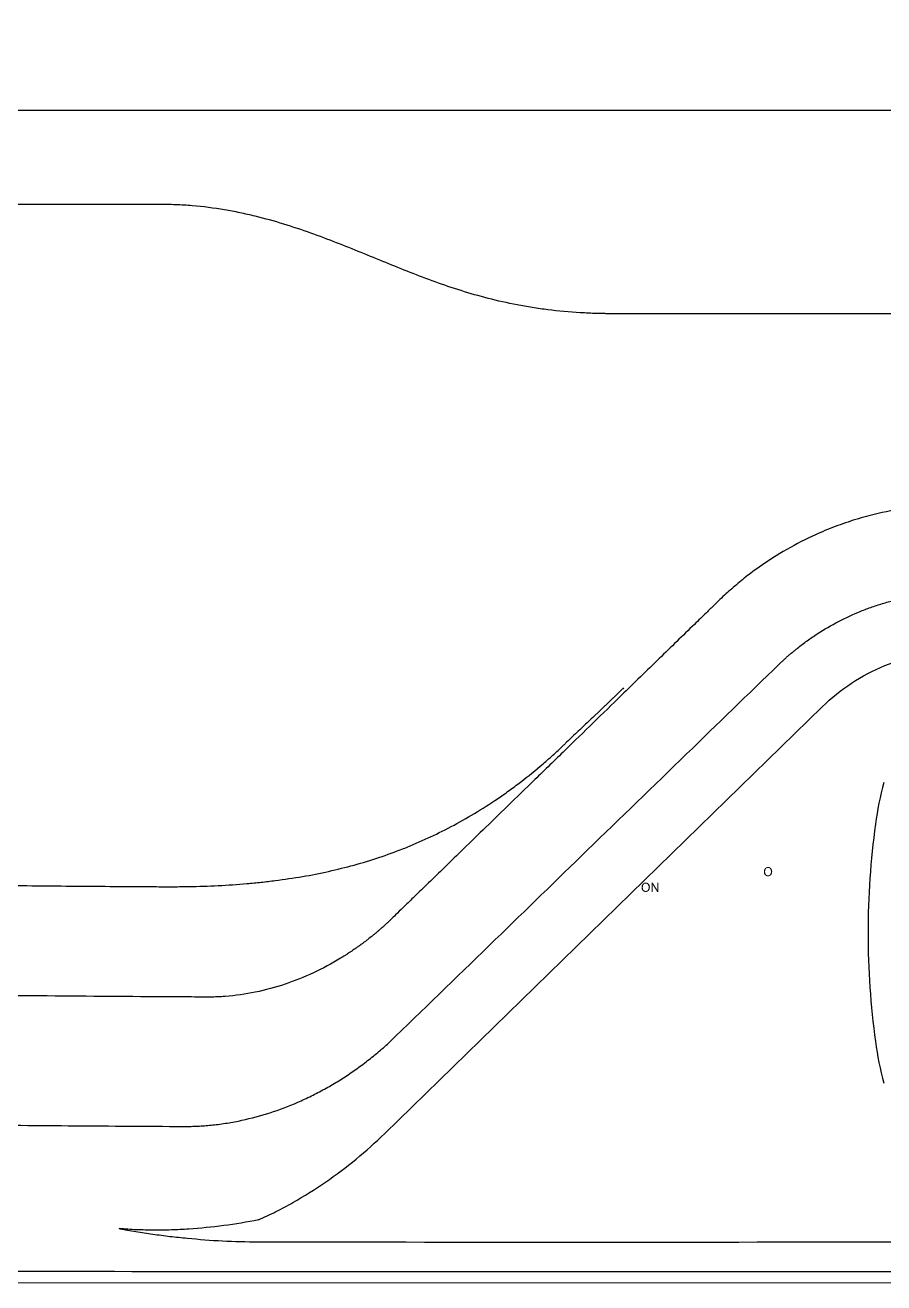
# Model space of a CAD drawing. Extents: x 528 to 612, y 788 to 934.
# Drawn here: x 565.25 to 572.8, y 804.92 to 815.98 of the extents above; entities that cross this region are included whole.
import ezdxf

# ---------------------------------------------------------------- set-up
doc = ezdxf.new("R2010")
doc.units = 0
doc.header["$MEASUREMENT"] = 0
doc.layers.add('1', color=4, linetype='Continuous')

# ---------------------------------------------------------------- blocks, each defined once
blk = doc.blocks.new('HSSCP')
at = {"layer": '1', "color": 4}
for points in [[(-5.048, 0.283), (-5.08, 0.163), (-5.105, 0.04), (-5.122, -0.084)], [(-5.122, -0.084), (-5.209, -0.718), (-5.209, -1.362), (-5.122, -1.996)], [(-5.122, -1.996), (-5.105, -2.12), (-5.08, -2.242), (-5.048, -2.363)]]:
    blk.add_open_spline(points, degree=3, dxfattribs=at)
blk = doc.blocks.new('2018 FLASH')
at = {"layer": '1', "linetype": 'Continuous', "lineweight": 25}
for p, q in [((32.96, 10.317), (59.407, 10.317)), ((38.46, 9.487), (32.96, 9.487)), ((59.851, 8.525), (42.46, 8.525))]:
    blk.add_line(p, q, dxfattribs=at)
at = {"layer": '1', "color": 6, "linetype": 'Continuous', "lineweight": 18}
blk.add_line((2.898, 0), (81.522, 0), dxfattribs=at)
at = {"layer": '1'}
blk.add_spline([(40.105, 24.353), (38.163, 24.086), (36.425, 23.333), (35.669, 22.077), (35.103, 20.821), (33.594, 17.899), (32.62, 16.202), (30.545, 12.871), (29.414, 10.986), (27.842, 9.07)], degree=3, dxfattribs=at)
at = {"layer": '1', "linetype": 'Continuous', "lineweight": 25}
for points, knots in [([(42.46, 8.525), (42.457, 8.525), (42.454, 8.525), (42.448, 8.525), (42.438, 8.525), (42.417, 8.525), (42.398, 8.526), (42.361, 8.526), (42.337, 8.527), (42.264, 8.529), (42.215, 8.531), (42.071, 8.54), (41.976, 8.548), (41.86, 8.563), (41.837, 8.566), (41.79, 8.573), (41.768, 8.576), (41.7, 8.587), (41.655, 8.595), (41.524, 8.62), (41.44, 8.639), (41.276, 8.681), (41.197, 8.704), (41.041, 8.753), (40.965, 8.779), (40.742, 8.859), (40.599, 8.917), (40.313, 9.033), (40.17, 9.093), (39.948, 9.179), (39.873, 9.208), (39.718, 9.263), (39.639, 9.289), (39.477, 9.339), (39.393, 9.362), (39.284, 9.389), (39.262, 9.394), (39.218, 9.404), (39.196, 9.409), (39.128, 9.423), (39.083, 9.432), (38.945, 9.455), (38.85, 9.467), (38.706, 9.479), (38.657, 9.482), (38.559, 9.486), (38.509, 9.487), (38.46, 9.487)], [0, 0, 0, 0, 0.001953, 0.001953, 0.003906, 0.007812, 0.015625, 0.015625, 0.03125, 0.03125, 0.0625, 0.0625, 0.125, 0.125, 0.140625, 0.140625, 0.15625, 0.15625, 0.1875, 0.1875, 0.25, 0.25, 0.3125, 0.3125, 0.375, 0.375, 0.5, 0.5, 0.625, 0.625, 0.6875, 0.6875, 0.75, 0.75, 0.8125, 0.8125, 0.828125, 0.828125, 0.84375, 0.84375, 0.875, 0.875, 0.9375, 0.9375, 0.96875, 0.96875, 1, 1, 1, 1]), ([(58.562, 3.544), (58.311, 3.788), (57.758, 4.326), (57.113, 4.953), (56.627, 5.425), (56.351, 5.694), (56.146, 5.893), (56.019, 6.016), (55.967, 6.065), (55.916, 6.111), (55.806, 6.204), (55.632, 6.335), (55.385, 6.486), (55.125, 6.612), (54.854, 6.712), (54.646, 6.767), (54.509, 6.794), (54.446, 6.806), (54.383, 6.815), (54.319, 6.824), (54.255, 6.831), (54.192, 6.837), (54.127, 6.841), (54.063, 6.844), (54.011, 6.846), (53.955, 6.846), (53.88, 6.846), (53.761, 6.846), (53.595, 6.846), (53.385, 6.846), (53.129, 6.846), (52.711, 6.846), (52.174, 6.846), (51.557, 6.846), (51.017, 6.846), (50.009, 6.846), (48.7, 6.846), (47.255, 6.846), (46.387, 6.846), (45.936, 6.846), (45.743, 6.846), (45.607, 6.846), (45.51, 6.847), (45.414, 6.846), (45.262, 6.842), (45.037, 6.82), (44.785, 6.771), (44.568, 6.71), (44.386, 6.646), (44.179, 6.558), (43.951, 6.438), (43.749, 6.306), (43.596, 6.189), (43.505, 6.112), (43.434, 6.048), (43.387, 6.003), (43.334, 5.951), (43.264, 5.883), (43.103, 5.727), (42.854, 5.485), (42.475, 5.116), (42.199, 4.847), (42.033, 4.686)], [0, 0, 0, 0, 0.0567867, 0.1250078, 0.1458425, 0.1666771, 0.1875117, 0.1921187, 0.1953245, 0.1991991, 0.2031373, 0.2187574, 0.2343819, 0.2499978, 0.2656034, 0.2812376, 0.2847156, 0.2881884, 0.2916576, 0.2951249, 0.2985919, 0.3020602, 0.3055314, 0.3090071, 0.3124889, 0.3140551, 0.3180756, 0.3245504, 0.3334795, 0.3448629, 0.3587007, 0.3749927, 0.4125235, 0.4458684, 0.4750274, 0.5000006, 0.609284, 0.687381, 0.7342918, 0.7500162, 0.7604151, 0.7656422, 0.7721002, 0.7760595, 0.7812678, 0.796818, 0.8125087, 0.8229079, 0.8333087, 0.8437546, 0.8593966, 0.8749938, 0.8828558, 0.8906185, 0.8942657, 0.8984312, 0.9011851, 0.9062441, 0.9141989, 0.9374961, 0.9625977, 1, 1, 1, 1]), ([(43.915, 5.44), (43.922, 5.447), (43.937, 5.462), (43.96, 5.483), (43.983, 5.504), (44.006, 5.524), (44.03, 5.544), (44.054, 5.564), (44.098, 5.6), (44.163, 5.649), (44.282, 5.731), (44.437, 5.821), (44.601, 5.897), (44.735, 5.947), (44.838, 5.98), (44.942, 6.008), (45.029, 6.028), (45.1, 6.04), (45.153, 6.049), (45.206, 6.056), (45.26, 6.062), (45.313, 6.066), (45.367, 6.069), (45.421, 6.071), (45.457, 6.072), (45.475, 6.072)], [0, 0, 0, 0, 0.0180188, 0.0360289, 0.0540336, 0.0720366, 0.0900411, 0.1080508, 0.126069, 0.1885074, 0.2509532, 0.3759625, 0.500979, 0.563414, 0.6257116, 0.6880163, 0.7504722, 0.7817173, 0.8129109, 0.8440711, 0.8752158, 0.906363, 0.9375308, 0.9687372, 1, 1, 1, 1]), ([(44.296, 5.068), (44.376, 5.146), (44.462, 5.215), (44.646, 5.336), (44.744, 5.388), (44.951, 5.473), (45.058, 5.504), (45.221, 5.536), (45.276, 5.545), (45.387, 5.555), (45.443, 5.558), (45.499, 5.558)], [0, 0, 0, 0, 0.25, 0.25, 0.5, 0.5, 0.75, 0.75, 0.875, 0.875, 1, 1, 1, 1]), ([(40.542, 2.169), (40.835, 2.452), (41.397, 2.998), (42.25, 3.826), (43.082, 4.633), (43.644, 5.178), (43.915, 5.44)], [0, 0, 0, 0, 0.2600401, 0.5, 0.759146, 1, 1, 1, 1]), ([(42.547, 5.233), (42.539, 5.225), (42.524, 5.21), (42.5, 5.188), (42.477, 5.165), (42.453, 5.142), (42.43, 5.12), (42.407, 5.097), (42.383, 5.075), (42.36, 5.052), (42.336, 5.03), (42.312, 5.007), (42.28, 4.976), (42.239, 4.937), (42.188, 4.89), (42.137, 4.841), (42.085, 4.793), (42.051, 4.76), (42.033, 4.744)], [0, 0, 0, 0, 0.045358, 0.090743, 0.136158, 0.181612, 0.227108, 0.272653, 0.318252, 0.363912, 0.409637, 0.455433, 0.501305, 0.597906, 0.696027, 0.795719, 0.897028, 1, 1, 1, 1]), ([(42.033, 4.686), (41.945, 4.6), (41.776, 4.436), (41.535, 4.202), (41.319, 3.992), (41.128, 3.806), (40.963, 3.645), (40.822, 3.509), (40.706, 3.396), (40.616, 3.308), (40.55, 3.245), (40.51, 3.205), (40.486, 3.182), (40.469, 3.166), (40.451, 3.15), (40.434, 3.134), (40.416, 3.119), (40.399, 3.103), (40.381, 3.088), (40.363, 3.073), (40.345, 3.058), (40.326, 3.043), (40.308, 3.029), (40.29, 3.014), (40.271, 3), (40.252, 2.986), (40.233, 2.972), (40.214, 2.959), (40.195, 2.945), (40.176, 2.932), (40.157, 2.919), (40.137, 2.906), (40.118, 2.893), (40.098, 2.88), (40.078, 2.868), (39.988, 2.812), (39.822, 2.723), (39.571, 2.622), (39.311, 2.552), (39.11, 2.523), (38.976, 2.515), (38.924, 2.514), (38.88, 2.514), (38.835, 2.514), (38.76, 2.515), (38.647, 2.515), (38.193, 2.518), (37.413, 2.524), (36.329, 2.535), (35.255, 2.547), (34.256, 2.561), (33.326, 2.575), (32.463, 2.59), (31.6, 2.606), (30.737, 2.623), (29.874, 2.642), (29.011, 2.662), (28.149, 2.684), (27.286, 2.706), (26.423, 2.731), (25.848, 2.748), (25.561, 2.756)], [0, 0, 0, 0, 0.021488, 0.040952, 0.05839, 0.073804, 0.087193, 0.098557, 0.107896, 0.11521, 0.1205, 0.123765, 0.125004, 0.126374, 0.127741, 0.129107, 0.130471, 0.131834, 0.133196, 0.134556, 0.135916, 0.137274, 0.138632, 0.139989, 0.141345, 0.142701, 0.144056, 0.145411, 0.146766, 0.148121, 0.149476, 0.150831, 0.152187, 0.153543, 0.154899, 0.156256, 0.171972, 0.187491, 0.203252, 0.218722, 0.222656, 0.226535, 0.22774, 0.230344, 0.234347, 0.240702, 0.249973, 0.313403, 0.376214, 0.438407, 0.499982, 0.549998, 0.60001, 0.65002, 0.700025, 0.750028, 0.800028, 0.850025, 0.900019, 0.950011, 1, 1, 1, 1]), ([(38.459, 3.485), (38.482, 3.485), (38.504, 3.485), (38.548, 3.485), (38.57, 3.485), (38.636, 3.485), (38.68, 3.486), (38.81, 3.488), (38.896, 3.491), (39.067, 3.499), (39.151, 3.505), (39.276, 3.516), (39.318, 3.52), (39.401, 3.529), (39.442, 3.534), (39.646, 3.56), (39.802, 3.586), (40.105, 3.654), (40.252, 3.694), (40.468, 3.766), (40.54, 3.792), (40.646, 3.834), (40.682, 3.849), (40.752, 3.879), (40.788, 3.895), (40.962, 3.975), (41.1, 4.047), (41.304, 4.17), (41.372, 4.213), (41.473, 4.282), (41.507, 4.306), (41.575, 4.355), (41.608, 4.38), (41.709, 4.457), (41.775, 4.511), (41.873, 4.594), (41.905, 4.623), (41.953, 4.666), (41.969, 4.681), (41.993, 4.703), (42.005, 4.714), (42.019, 4.727), (42.025, 4.733), (42.029, 4.737), (42.031, 4.739), (42.033, 4.74)], [0, 0, 0, 0, 0.015625, 0.015625, 0.03125, 0.03125, 0.0625, 0.0625, 0.125, 0.125, 0.1875, 0.1875, 0.21875, 0.21875, 0.25, 0.25, 0.375, 0.375, 0.5, 0.5, 0.5625, 0.5625, 0.59375, 0.59375, 0.625, 0.625, 0.75, 0.75, 0.8125, 0.8125, 0.84375, 0.84375, 0.875, 0.875, 0.9375, 0.9375, 0.96875, 0.96875, 0.984375, 0.984375, 0.992188, 0.996094, 0.998047, 0.998047, 1, 1, 1, 1]), ([(32.958, 3.551), (33.417, 3.543), (33.875, 3.536), (34.792, 3.522), (35.25, 3.516), (36.167, 3.506), (36.626, 3.501), (37.313, 3.494), (37.542, 3.492), (37.886, 3.489), (38.058, 3.488), (38.23, 3.487), (38.345, 3.486), (38.402, 3.486), (38.459, 3.485)], [0, 0, 0, 0, 0.25, 0.25, 0.5, 0.5, 0.75, 0.75, 0.875, 0.875, 0.9375, 0.96875, 0.96875, 1, 1, 1, 1]), ([(4.739, 2.585), (4.899, 2.574), (5.22, 2.553), (5.701, 2.522), (6.182, 2.491), (6.663, 2.461), (7.144, 2.431), (7.626, 2.401), (8.108, 2.372), (8.59, 2.343), (9.072, 2.315), (9.555, 2.287), (10.037, 2.26), (10.521, 2.233), (11.004, 2.206), (11.487, 2.18), (11.971, 2.154), (12.455, 2.129), (12.939, 2.104), (13.424, 2.079), (13.909, 2.055), (14.393, 2.031), (14.879, 2.008), (15.364, 1.985), (15.85, 1.963), (16.336, 1.941), (16.822, 1.919), (17.308, 1.898), (17.795, 1.877), (18.282, 1.857), (18.769, 1.837), (19.256, 1.817), (19.743, 1.798), (20.231, 1.779), (20.719, 1.761), (21.207, 1.743), (21.845, 1.72), (22.633, 1.693), (23.57, 1.662), (24.508, 1.633), (25.447, 1.605), (26.386, 1.579), (27.327, 1.554), (28.268, 1.531), (29.21, 1.509), (30.152, 1.489), (31.096, 1.47), (32.04, 1.453), (32.985, 1.437), (33.931, 1.423), (34.877, 1.411), (35.824, 1.4), (36.772, 1.39), (37.721, 1.382), (38.354, 1.378), (38.671, 1.376)], [0, 0, 0, 0, 0.014179, 0.028365, 0.042557, 0.056755, 0.070959, 0.085169, 0.099385, 0.113608, 0.127837, 0.142072, 0.156313, 0.17056, 0.184814, 0.199074, 0.21334, 0.227613, 0.241892, 0.256177, 0.270468, 0.284766, 0.29907, 0.313381, 0.327698, 0.342021, 0.35635, 0.370686, 0.385029, 0.399378, 0.413733, 0.428095, 0.442463, 0.456837, 0.471218, 0.485606, 0.5, 0.527596, 0.555213, 0.582851, 0.61051, 0.63819, 0.665892, 0.693615, 0.72136, 0.749126, 0.776913, 0.804722, 0.832553, 0.860406, 0.888281, 0.916178, 0.944096, 0.972037, 1, 1, 1, 1]), ([(38.671, 1.376), (38.68, 1.376), (38.7, 1.376), (38.729, 1.376), (38.758, 1.377), (38.787, 1.378), (38.816, 1.38), (38.845, 1.381), (38.875, 1.384), (38.904, 1.386), (38.966, 1.392), (39.062, 1.405), (39.231, 1.437), (39.441, 1.493), (39.643, 1.57), (39.802, 1.643), (39.917, 1.704), (40.03, 1.769), (40.121, 1.828), (40.192, 1.877), (40.245, 1.915), (40.297, 1.955), (40.347, 1.995), (40.398, 2.037), (40.447, 2.079), (40.495, 2.123), (40.527, 2.154), (40.542, 2.169)], [0, 0, 0, 0, 0.01393, 0.027878, 0.041846, 0.055836, 0.069851, 0.083892, 0.097962, 0.112063, 0.126198, 0.18827, 0.25084, 0.374428, 0.499746, 0.562407, 0.625429, 0.687614, 0.750087, 0.781231, 0.812371, 0.843523, 0.874703, 0.905926, 0.937206, 0.968559, 1, 1, 1, 1]), ([(39.335, 0.554), (39.387, 0.577), (39.438, 0.601), (39.54, 0.652), (39.59, 0.679), (39.738, 0.763), (39.833, 0.822), (40.111, 1.014), (40.285, 1.157), (40.447, 1.315)], [0, 0, 0, 0, 0.125, 0.125, 0.25, 0.25, 0.5, 0.5, 1, 1, 1, 1]), ([(39.335, 0.554), (39.233, 0.534), (39.132, 0.517), (38.928, 0.49), (38.826, 0.48), (38.673, 0.469), (38.621, 0.467), (38.519, 0.464), (38.467, 0.463), (38.365, 0.464), (38.314, 0.465), (38.237, 0.468), (38.199, 0.471), (38.161, 0.473), (38.135, 0.475), (38.123, 0.476), (38.11, 0.477)], [0, 0, 0, 0, 0.25, 0.25, 0.5, 0.5, 0.625, 0.625, 0.75, 0.75, 0.875, 0.875, 0.9375, 0.96875, 0.96875, 1, 1, 1, 1]), ([(38.11, 0.477), (38.116, 0.476), (38.122, 0.475), (38.134, 0.473), (38.153, 0.47), (38.195, 0.462), (38.281, 0.447), (38.356, 0.436), (38.456, 0.422), (38.507, 0.415), (38.608, 0.403), (38.659, 0.398), (38.812, 0.383), (38.915, 0.375), (39.124, 0.364), (39.229, 0.362), (39.335, 0.361)], [0, 0, 0, 0, 0.015625, 0.015625, 0.03125, 0.0625, 0.125, 0.25, 0.25, 0.375, 0.375, 0.5, 0.5, 0.75, 0.75, 1, 1, 1, 1]), ([(39.335, 0.361), (42.803, 0.356), (46.272, 0.36), (53.209, 0.386), (56.678, 0.409), (60.146, 0.442)], [0, 0, 0, 0, 0.5, 0.5, 1, 1, 1, 1]), ([(81.473, 0.143), (81.469, 0.143), (81.466, 0.143), (81.46, 0.143), (81.45, 0.143), (81.428, 0.143), (81.383, 0.143), (81.294, 0.143), (81.115, 0.142), (80.757, 0.142), (80.041, 0.14), (78.61, 0.137), (77.383, 0.134), (74.929, 0.129), (73.293, 0.126), (68.385, 0.117), (65.113, 0.112), (58.569, 0.105), (55.298, 0.102), (48.754, 0.099), (42.21, 0.097), (35.666, 0.099), (29.122, 0.102), (25.851, 0.105), (19.307, 0.112), (16.035, 0.117), (9.491, 0.129), (6.219, 0.136), (2.947, 0.143)], [0, 0, 0, 0, 0.000122, 0.000122, 0.000244, 0.000488, 0.000977, 0.001953, 0.003906, 0.007813, 0.015625, 0.03125, 0.0625, 0.0625, 0.125, 0.125, 0.25, 0.25, 0.375, 0.375, 0.5, 0.625, 0.625, 0.75, 0.75, 0.875, 0.875, 1, 1, 1, 1])]:
    blk.add_open_spline(points, degree=3, knots=knots, dxfattribs=at)
blk.add_open_spline([(40.447, 1.315), (41.731, 2.565), (43.014, 3.816), (44.296, 5.068)], degree=3, dxfattribs=at)
at = {"layer": '1', "color": 3}
blk.add_blockref('HSSCP', (49.886, 4.119), dxfattribs=at)

msp = doc.modelspace()

# ---------------------------------------------------------------- hatches: boundary and pattern name
at = {"layer": '1'}
h = msp.add_hatch(color=3, dxfattribs=at)
edge = h.paths.add_edge_path(flags=16)
edge.add_spline(control_points=[(571.784, 808.503), (571.8, 808.503), (571.81, 808.518), (571.81, 808.537), (571.81, 808.553), (571.801, 808.57), (571.784, 808.57), (571.766, 808.57), (571.758, 808.554), (571.758, 808.536), (571.758, 808.519), (571.767, 808.503), (571.784, 808.503), (571.784, 808.503), (571.784, 808.503), (571.784, 808.503)], knot_values=[0, 0, 0, 0, 1, 1, 1, 2, 2, 2, 3, 3, 3, 4, 4, 4, 5, 5, 5, 5], degree=3, periodic=0)
edge = h.paths.add_edge_path()
edge.add_spline(control_points=[(571.783, 808.495), (571.762, 808.495), (571.747, 808.511), (571.747, 808.536), (571.747, 808.561), (571.763, 808.578), (571.784, 808.578), (571.807, 808.578), (571.821, 808.561), (571.821, 808.537), (571.821, 808.509), (571.804, 808.495), (571.783, 808.495), (571.783, 808.495), (571.783, 808.495), (571.783, 808.495)], knot_values=[0, 0, 0, 0, 1, 1, 1, 2, 2, 2, 3, 3, 3, 4, 4, 4, 5, 5, 5, 5], degree=3, periodic=0)
h = msp.add_hatch(color=3, dxfattribs=at)
edge = h.paths.add_edge_path(flags=16)
edge.add_spline(control_points=[(570.708, 808.366), (570.724, 808.366), (570.734, 808.381), (570.734, 808.399), (570.734, 808.415), (570.725, 808.432), (570.708, 808.432), (570.691, 808.432), (570.682, 808.416), (570.682, 808.398), (570.682, 808.381), (570.691, 808.366), (570.708, 808.366), (570.708, 808.366), (570.708, 808.366), (570.708, 808.366)], knot_values=[0, 0, 0, 0, 1, 1, 1, 2, 2, 2, 3, 3, 3, 4, 4, 4, 5, 5, 5, 5], degree=3, periodic=0)
edge = h.paths.add_edge_path()
edge.add_spline(control_points=[(570.707, 808.357), (570.686, 808.357), (570.671, 808.374), (570.671, 808.398), (570.671, 808.424), (570.687, 808.441), (570.708, 808.441), (570.731, 808.441), (570.745, 808.424), (570.745, 808.4), (570.745, 808.372), (570.728, 808.357), (570.708, 808.357), (570.708, 808.357), (570.707, 808.357), (570.707, 808.357)], knot_values=[0, 0, 0, 0, 1, 1, 1, 2, 2, 2, 3, 3, 3, 4, 4, 4, 5, 5, 5, 5], degree=3, periodic=0)
h = msp.add_hatch(color=3, dxfattribs=at)
edge = h.paths.add_edge_path()
edge.add_spline(control_points=[(570.759, 808.358), (570.759, 808.358), (570.759, 808.439), (570.759, 808.439), (570.759, 808.439), (570.77, 808.439), (570.77, 808.439), (570.77, 808.439), (570.796, 808.398), (570.796, 808.398), (570.802, 808.389), (570.807, 808.38), (570.81, 808.372), (570.81, 808.372), (570.811, 808.372), (570.811, 808.372), (570.81, 808.383), (570.81, 808.393), (570.81, 808.405), (570.81, 808.405), (570.81, 808.439), (570.81, 808.439), (570.81, 808.439), (570.819, 808.439), (570.819, 808.439), (570.819, 808.439), (570.819, 808.358), (570.819, 808.358), (570.819, 808.358), (570.809, 808.358), (570.809, 808.358), (570.809, 808.358), (570.783, 808.399), (570.783, 808.399), (570.778, 808.408), (570.772, 808.418), (570.768, 808.427), (570.768, 808.427), (570.768, 808.426), (570.768, 808.426), (570.768, 808.416), (570.768, 808.406), (570.768, 808.393), (570.768, 808.393), (570.768, 808.358), (570.768, 808.358), (570.768, 808.358), (570.759, 808.358), (570.759, 808.358)], knot_values=[0, 0, 0, 0, 1, 1, 1, 2, 2, 2, 3, 3, 3, 4, 4, 4, 5, 5, 5, 6, 6, 6, 7, 7, 7, 8, 8, 8, 9, 9, 9, 10, 10, 10, 11, 11, 11, 12, 12, 12, 13, 13, 13, 14, 14, 14, 15, 15, 15, 16, 16, 16, 16], degree=3, periodic=0)

# ---------------------------------------------------------------- block references
msp.add_blockref('2018 FLASH', (527.965, 804.919), dxfattribs=at)

doc.saveas('drawing.dxf')
